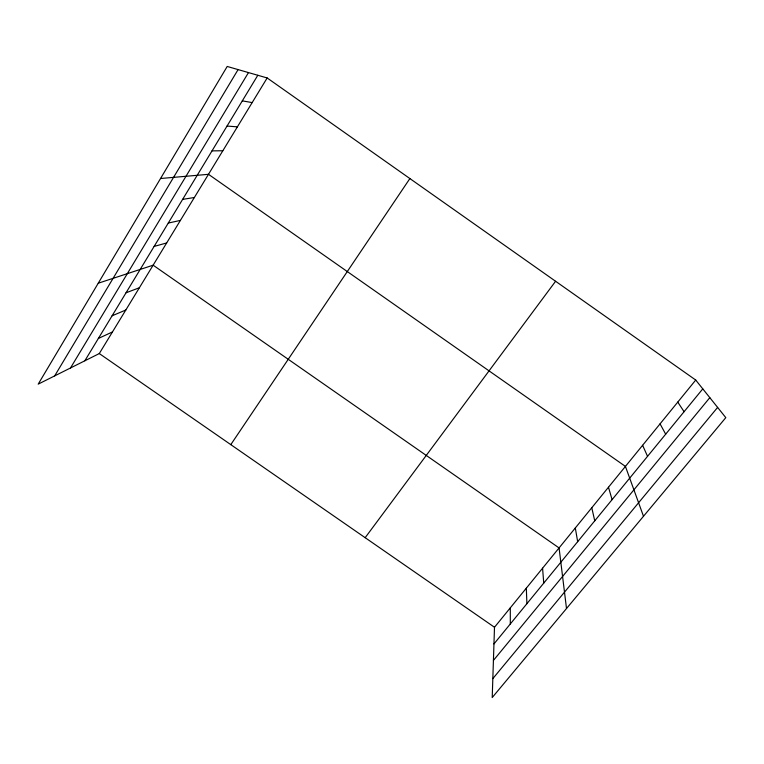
<?xml version="1.0" encoding="UTF-8"?>
<svg xmlns="http://www.w3.org/2000/svg" width="764" height="764" viewBox="0 0 764 764"><rect width="100%" height="100%" fill="white"/><g stroke="black" fill="none" stroke-linecap="round" stroke-linejoin="round"><path stroke-width="1.15" d="M695.727 380.042L494.499 627.263L492.217 697.542L725.8 417.641L695.727 380.042L267.171 77.966L227.204 66.458L38.2 384.139L99.291 353.56L267.171 77.966M54.674 375.888L238.091 69.591M70.498 367.971L248.472 72.58M84.833 360.799L257.812 75.273M230.795 444.638L409.886 178.556M365.163 537.694L555.581 281.267M493.955 643.928L702.784 388.866M493.42 660.43L709.813 397.662M492.828 678.613L717.616 407.413M98.355 338.471L112.461 331.939M112.088 315.799L125.821 310.012M126.031 292.793L139.373 287.761M98.25 283.215L153.125 265.184L559.076 547.931L566.506 608.526M154.118 246.428L166.667 242.952M168.261 223.069L180.409 220.404M182.625 199.366L194.343 197.523M160.535 178.509L208.486 174.316L625.429 466.412L643.489 516.273M212.01 150.871L222.83 150.756M227.042 126.06L237.394 126.853M242.303 100.858L252.168 102.596M99.291 353.56L494.499 627.263M677.764 402.112L684.086 411.7M660.058 423.858L665.683 434.191M642.619 445.288L647.547 456.337M608.488 487.231L612.088 499.646M591.775 507.745L594.745 520.819M575.311 527.981L577.67 541.686M542.583 568.187L543.739 583.123M526.329 588.165L526.902 603.694M510.304 607.848L510.304 623.959"/></g></svg>
